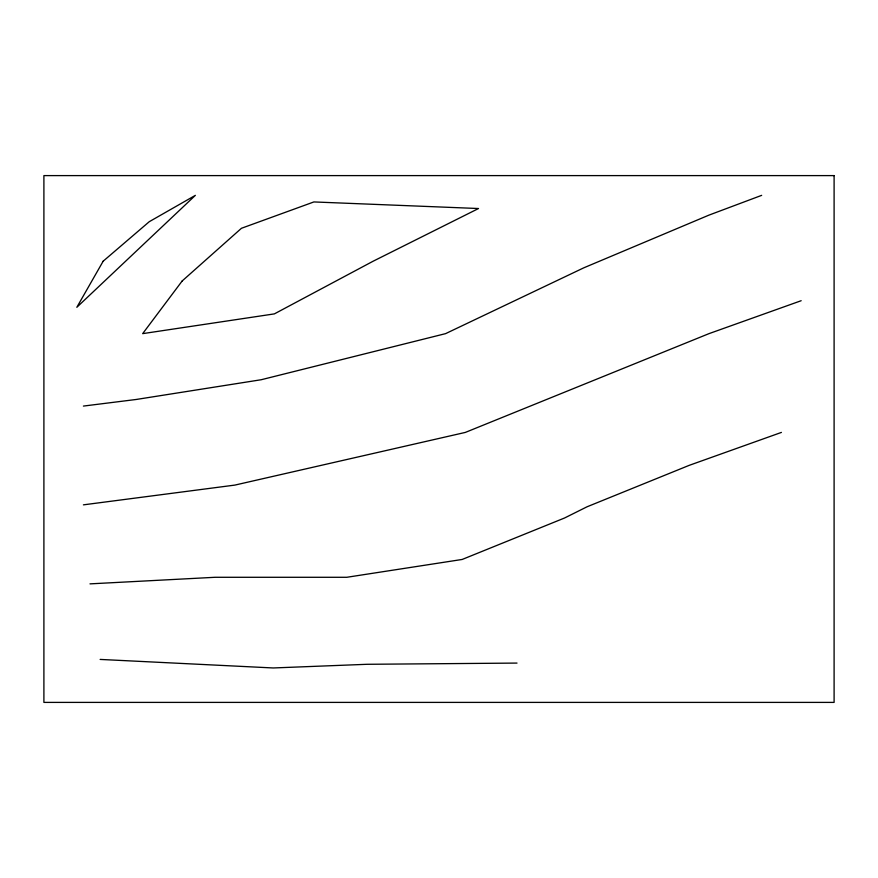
<?xml version="1.0" encoding="UTF-8"?>
<svg xmlns="http://www.w3.org/2000/svg" width="878" height="878" viewBox="0 0 878 878"><rect width="100%" height="100%" fill="white"/><g stroke="black" fill="none" stroke-linecap="round" stroke-linejoin="round"><path stroke-width="1.32" d="M761.665 195.355L708.985 215.11L583.87 267.79L445.585 333.64L261.205 379.735L136.09 399.49L83.41 406.075M801.175 300.715L708.985 333.64L465.34 432.415L234.865 485.095L83.41 504.85M781.42 432.415L689.23 465.34L587.042 506.793L564.543 518.009L462.157 559.462L346.81 577.285L215.11 577.285L89.995 583.87M517.01 663.077L367.081 664.295L273.223 667.96L100.147 659.422M103.165 261.205L76.825 307.3L195.355 195.355L149.26 221.695L103.165 261.205M182.185 280.96L142.675 333.64L274.375 313.885L373.15 261.205L478.51 208.525L313.885 201.94L241.45 228.28L182.185 280.96M834.1 175.6L43.9 175.6L43.9 702.4L834.1 702.4L834.1 175.6"/></g></svg>
